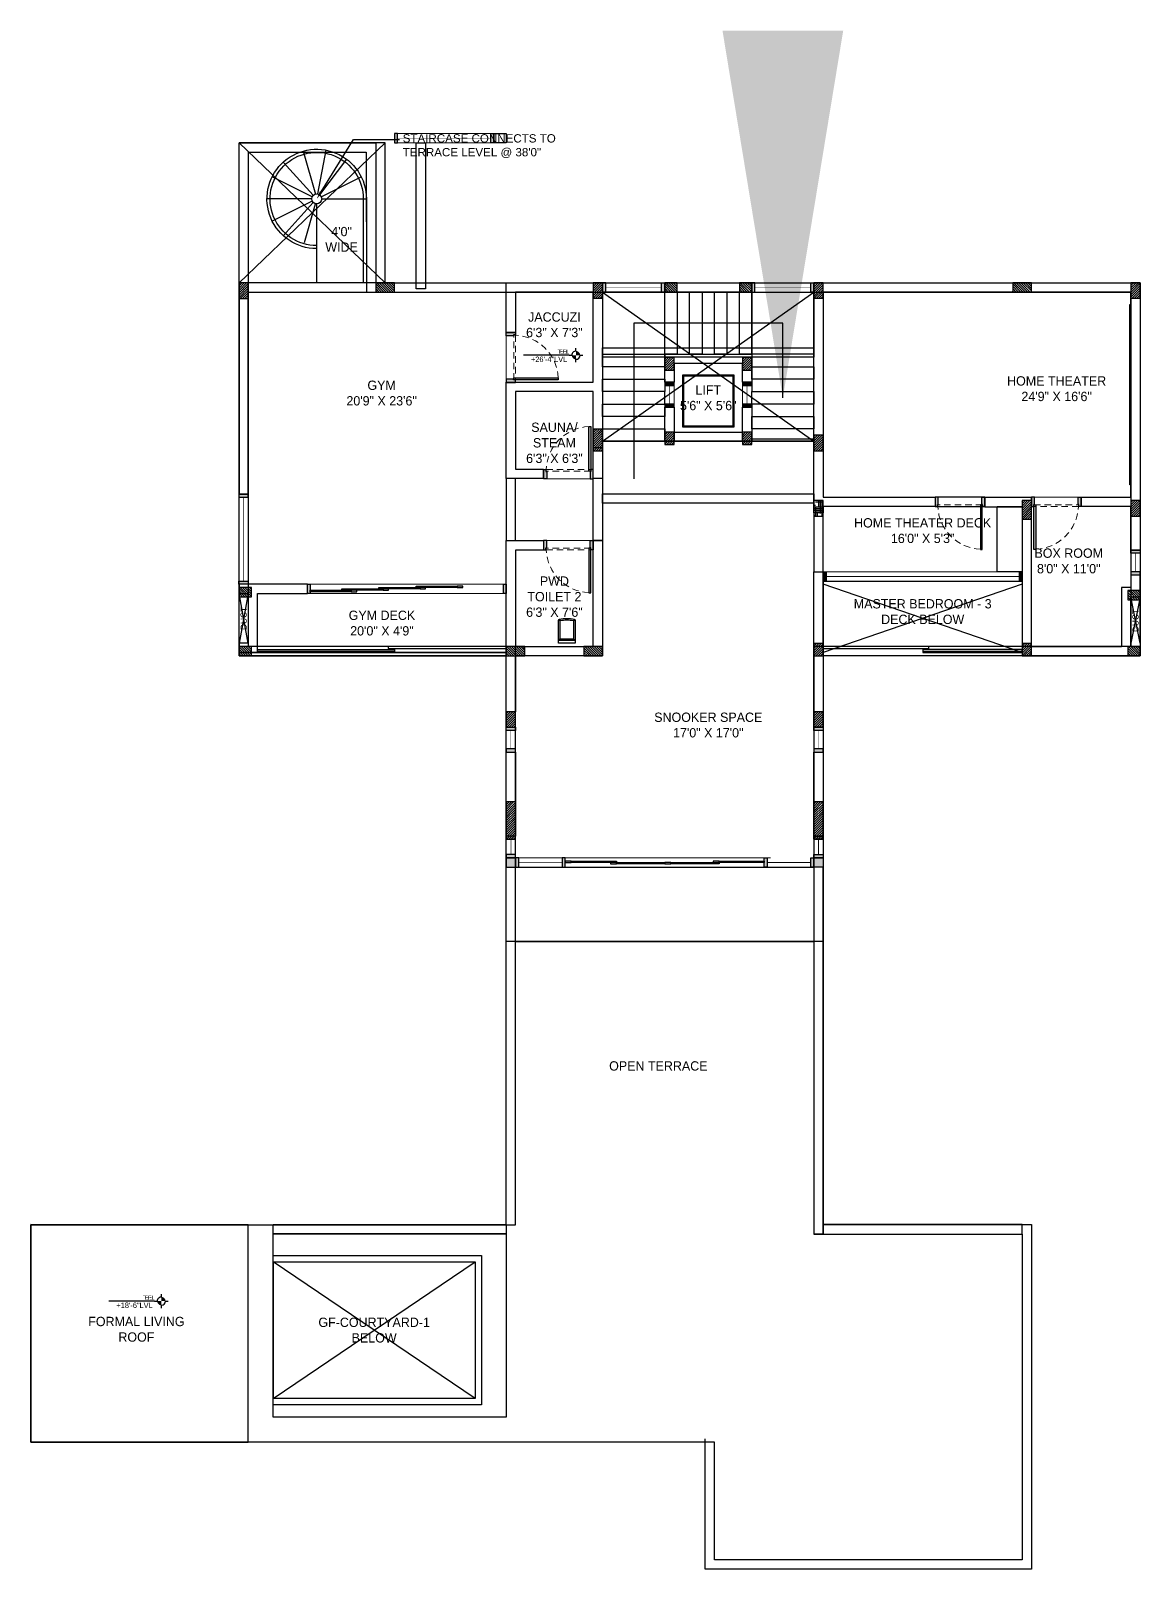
# Model space of a CAD drawing. Header units: metres. Extents: x 1738 to 2075, y -536 to -356.
# Drawn here: x 1966.38 to 1993.59, y -411.87 to -374.15 of the extents above; entities that cross this region are included whole.
import ezdxf
from ezdxf import colors
from ezdxf.entities.mleader import LeaderData, LeaderLine
from ezdxf.math import Vec2, Vec3

# ---------------------------------------------------------------- set-up
doc = ezdxf.new("R2010")
doc.units = ezdxf.units.M
doc.header["$MEASUREMENT"] = 0
doc.linetypes.add('HIDDEN', pattern=[0.375, 0.25, -0.125])
doc.layers.add('BLK_1_FLR_2_UNITFA_1', color=234, linetype='Continuous')
for name, color, linetype, lineweight in [('CN-GLASS', 132, 'Continuous', 13), ('CN-HATCH', 252, 'Continuous', 5), ('CN-OVHD', 8, 'HIDDEN', 9), ('ED-LIGHTEST', 8, 'Continuous', 5), ('ED-LT', 114, 'Continuous', 9), ('ED-MED', 32, 'Continuous', 15), ('ED-MED-LT', 5, 'Continuous', 13)]:
    doc.layers.add(name, color=color, linetype=linetype, lineweight=lineweight)
doc.styles.add('4PT10', font='GOTHIC.TTF', dxfattribs={"height": 5})
doc.styles.add('ARIEL', font='arial.ttf')
doc.styles.add('Century Gothic', font='GOTHIC.TTF')
doc.dimstyles.new('warp', dxfattribs={"dimtxt": 6, "dimasz": 4, "dimexe": 0, "dimexo": 0, "dimgap": 2, "dimtad": 0, "dimtoh": 1, "dimdsep": 46, "dimlunit": 4, "dimtxsty": 'Century Gothic', "dimblk": 'ARCHTICK', "dimcen": 1, "dimclre": 250, "dimclrt": 256, "dimadec": 3, "dimazin": 0, "dimtfac": 1, "dimtmove": 1, "dimatfit": 2, "dimfxl": 0, "dimtolj": 1, "dimarcsym": 0})
pattern_1 = [(135, (-822.550897, 256.16036), (-0.0285123132, -0.0285123132), [])]
pattern_2 = [(135, (-844.191595, 256.16036), (-0.0285123132, -0.0285123132), [])]
pattern_3 = [(45, (-5209.477504, 238.059617), (-0.02851231318, 0.02851231318), [])]

# ---------------------------------------------------------------- blocks, each defined once
blk = doc.blocks.new("4' W Door")
at = {"layer": 'CN-HATCH'}
h = blk.add_hatch(color=250, dxfattribs=at)
h.dxf.hatch_style = 1
h.paths.add_polyline_path([(377055.6, -3921), (377055.6, -3964), (377053.8, -3964), (377053.8, -3921)])
at = {"layer": 'ED-LIGHTEST', "ltscale": 25}
h = blk.add_hatch(color=256, dxfattribs=at)
h.dxf.hatch_style = 1
h.paths.add_polyline_path([(377053.6, -3920.7), (377054.3, -3920.7), (377054.3, -3913.7), (377051.3, -3913.7), (377051.3, -3922.7), (377053.6, -3922.7)])
h.paths.add_polyline_path([(377097.1, -3920.7), (377096.3, -3920.7), (377096.3, -3913.7), (377099.3, -3913.7), (377099.3, -3922.7), (377097.1, -3922.7)])
for points in [[(377053.6, -3920.7), (377054.3, -3920.7), (377054.3, -3913.7), (377051.3, -3913.7), (377051.3, -3922.7), (377053.6, -3922.7)], [(377097.1, -3920.7), (377096.3, -3920.7), (377096.3, -3913.7), (377099.3, -3913.7), (377099.3, -3922.7), (377097.1, -3922.7)], [(377055.6, -3921), (377055.6, -3964), (377053.8, -3964), (377053.8, -3921)]]:
    blk.add_lwpolyline(points, close=True)
at = {"layer": 'CN-HATCH'}
blk.add_line((377054.3, -3913.7), (377096.3, -3913.7), dxfattribs=at)
at = {"layer": 'CN-OVHD', "ltscale": 25}
blk.add_lwpolyline([(377053.8, -3921), (377096.8, -3921), (377096.8, -3922.7), (377053.8, -3922.7)], close=True, dxfattribs=at)
blk.add_arc((377053.8, -3921), 43, 272.3613, 357.6695, dxfattribs=at)
blk = doc.blocks.new('A$C2385d8bc')
at = {"layer": 'ED-LIGHTEST', "ltscale": 25}
h = blk.add_hatch(color=256, dxfattribs=at)
h.dxf.hatch_style = 1
h.paths.add_polyline_path([(9, 0), (0, 0), (0, 3), (9, 3)])
h.paths.add_polyline_path([(9, 24), (0, 24), (0, 21), (9, 21)])
at = {"color": 0}
for points in [[(9, 24), (0, 24), (0, 21), (9, 21)], [(9, 0), (0, 0), (0, 3), (9, 3)]]:
    blk.add_lwpolyline(points, close=True, dxfattribs=at)
at = {"layer": 'CN-GLASS', "ltscale": 25, "const_width": 0.5}
blk.add_lwpolyline([(4.5, 3), (4.5, 21)], dxfattribs=at)
at = {"layer": 'CN-HATCH'}
for p, q in [((9, 24), (0, 24)), ((0, 21), (0, 3)), ((9, 3), (9, 21))]:
    blk.add_line(p, q, dxfattribs=at)
blk = doc.blocks.new('A$C76219193')
at = {"layer": 'ED-LIGHTEST', "ltscale": 25}
h = blk.add_hatch(color=256, dxfattribs=at)
h.dxf.hatch_style = 1
h.paths.add_polyline_path([(0, 0), (0, 9), (3, 9), (3, 0)])
h.paths.add_polyline_path([(204, 0), (204, 9), (201, 9), (201, 0)])
h.paths.add_polyline_path([(60, 0), (60, 9), (57, 9), (57, 0)])
h.paths.add_polyline_path([(144, 0), (144, 9), (147, 9), (147, 0)])
at = {"color": 0}
for points in [[(0, 0), (0, 9), (3, 9), (3, 0)], [(60, 0), (60, 9), (57, 9), (57, 0)], [(144, 0), (144, 9), (147, 9), (147, 0)], [(204, 0), (204, 9), (201, 9), (201, 0)]]:
    blk.add_lwpolyline(points, close=True, dxfattribs=at)
at = {"layer": 'CN-GLASS', "const_width": 0.5}
for points in [[(3, 4.5), (57, 4.5)], [(201, 4.5), (147, 4.5)]]:
    blk.add_lwpolyline(points, dxfattribs=at)
at = {"layer": 'CN-HATCH'}
for points in [[(3, 0), (3, 9), (57, 9), (57, 0)], [(201, 0), (201, 9), (147, 9), (147, 0)]]:
    blk.add_lwpolyline(points, close=True, dxfattribs=at)
blk = doc.blocks.new('Euro WC')
at = {"color": 0, "ltscale": 10}
for points in [[(372438, 93812.4), (372438, 93834.6), (372422, 93834.6), (372422, 93812.4, 0.350001), (372422.8, 93811.4, 0.112518), (372437.2, 93811.4, 0.350001)], [(372423.5, 93830.5), (372423.5, 93813, 0.355459), (372423.7, 93812.7, 0.102698), (372436.3, 93812.7, 0.355459), (372436.5, 93813), (372436.5, 93830.5, 0.414214), (372436.4, 93830.6), (372423.6, 93830.6, 0.414214)]]:
    blk.add_lwpolyline(points, format="xyb", close=True, dxfattribs=at)
for points in [[(372422, 93831.6), (372438, 93831.6)], [(372423.5, 93830.5), (372422, 93831.6)], [(372423.6, 93830.6), (372422, 93831.6)], [(372436.4, 93830.6), (372438, 93831.6)], [(372436.5, 93830.5), (372438, 93831.6)], [(372422, 93812.4), (372423.5, 93813)], [(372422.8, 93811.4), (372423.7, 93812.7)], [(372437.2, 93811.4), (372436.3, 93812.7)], [(372438, 93812.4), (372436.5, 93813)]]:
    blk.add_lwpolyline(points, dxfattribs=at)
blk = doc.blocks.new('_ArchTick')
at = {"color": 0, "const_width": 0.15}
blk.add_lwpolyline([(-0.5, -0.5), (0.5, 0.5)], dxfattribs=at)
blk = doc.blocks.new('fwwer')
at = {"color": 0}
for p, q in [((98405.2, -55977), (98405.2, -55979.1)), ((98402.1, -55982.3), (98399.9, -55982.3)), ((98405.2, -55985.5), (98405.2, -55987.6)), ((98410.5, -55982.3), (98408.4, -55982.3))]:
    blk.add_line(p, q, dxfattribs=at)
at = {"color": 0, "const_width": 3.18}
for points in [[(98405.2, -55983.9, -0.414214), (98403.6, -55982.3, -0.931675)], [(98406.8, -55982.3, 0.414214), (98405.2, -55980.7, 0.931675)]]:
    blk.add_lwpolyline(points, format="xyb", dxfattribs=at)
at = {"color": 0}
for start, end in [(90, 180), (270, 0)]:
    blk.add_arc((98405.2, -55982.3), 3.18, start, end, dxfattribs=at)
blk = doc.blocks.new('LVL BLOCK')
at = {"color": 0, "linetype": 'ByBlock', "lineweight": -2}
blk.add_lwpolyline([(316023.3, 127806.6), (316089.3, 127806.6)], dxfattribs=at)
at = {"color": 0, "linetype": 'ByBlock', "lineweight": -2, "xscale": 1.884751707582648, "yscale": 1.884751707582648, "zscale": 1.884751707582648}
blk.add_blockref('fwwer', (130543.9, 233319.3), dxfattribs=at)
at = {"color": 0, "linetype": 'ByBlock', "lineweight": -2, "style": '4PT10'}
blk.add_text('FFL', height=6, dxfattribs=at).set_placement((316025.3, 127798.6))
at = {"color": 0, "linetype": 'ByBlock', "lineweight": -2, "style": 'Century Gothic'}
for tag, p, height in [('+01\'-00"LVL', (316025.3, 127808.6), 8), ('FFL', (316025.3, 127798.6), 6)]:
    blk.add_attdef(tag, p, '', height=height, dxfattribs=at)
blk = doc.blocks.new('A$Cbd2a7183')
at = {"layer": 'ED-LIGHTEST', "ltscale": 25}
h = blk.add_hatch(color=256, dxfattribs=at)
h.dxf.hatch_style = 1
h.paths.add_polyline_path([(0, 0), (9, 0), (9, 3), (0, 3)])
h.paths.add_polyline_path([(0, 87), (9, 87), (9, 84), (0, 84)])
at = {"color": 0}
for points in [[(0, 87), (9, 87), (9, 84), (0, 84)], [(0, 0), (9, 0), (9, 3), (0, 3)]]:
    blk.add_lwpolyline(points, close=True, dxfattribs=at)
at = {"layer": 'CN-GLASS', "const_width": 0.5}
blk.add_lwpolyline([(4.5, 3), (4.5, 84)], dxfattribs=at)
at = {"layer": 'CN-HATCH'}
blk.add_lwpolyline([(0, 87), (9, 87), (9, 0), (0, 0)], close=True, dxfattribs=at)
blk = doc.blocks.new('*U43')
at = {"layer": 'ED-LIGHTEST', "ltscale": 25}
h = blk.add_hatch(color=256, dxfattribs=at)
h.dxf.hatch_style = 1
h.paths.add_polyline_path([(96, 0), (96, 9), (93, 9), (93, 0)])
h.paths.add_polyline_path([(0, 0), (0, 9), (3, 9), (3, 0)])
at = {"color": 0}
for points in [[(0, 0), (0, 9), (3, 9), (3, 0)], [(96, 0), (96, 9), (93, 9), (93, 0)]]:
    blk.add_lwpolyline(points, close=True, dxfattribs=at)
at = {"layer": 'CN-GLASS', "ltscale": 25, "const_width": 0.5}
blk.add_lwpolyline([(3, 4.5), (93, 4.5)], dxfattribs=at)
at = {"layer": 'CN-HATCH'}
for p, q in [((93, 9), (3, 9)), ((3, 0), (93, 0)), ((96, 0), (96, 9))]:
    blk.add_line(p, q, dxfattribs=at)

msp = doc.modelspace()

# ---------------------------------------------------------------- hatches: boundary and pattern name
at = {"lineweight": 30}
h = msp.add_hatch(dxfattribs=at)
h.set_pattern_fill('ANSI31', color=256, scale=0.0127, angle=360, style=0)
h.set_pattern_definition([(45, (2699.51461, 2431.36343), (-0.0285123132, 0.0285123132), [])])
h.paths.add_polyline_path([(1971.718, -380.327), (1971.49, -380.327), (1971.49, -380.708), (1971.718, -380.708)])
h = msp.add_hatch(dxfattribs=at)
h.set_pattern_fill('ANSI31', color=256, scale=0.0127, angle=270, style=0)
h.set_pattern_definition([(315, (4879.895416, -1090.702), (0.0285123132, 0.0285123132), [])])
h.paths.add_polyline_path([(1975.3, -380.556), (1975.3, -380.327), (1974.842, -380.327), (1974.842, -380.556)])
h = msp.add_hatch(dxfattribs=at)
h.set_pattern_fill('ANSI31', color=256, scale=0.0127, angle=360, style=0)
h.set_pattern_definition([(45, (2690.82768, 2431.36555), (-0.0285123132, 0.0285123132), [])])
h.paths.add_polyline_path([(1980.405, -380.325), (1980.177, -380.325), (1980.177, -380.706), (1980.405, -380.706)])
h = msp.add_hatch(dxfattribs=at)
h.set_pattern_fill('ANSI31', color=256, scale=0.0127, angle=270, style=0)
h.set_pattern_definition([(315, (4872.961215, -1090.699854), (0.0285123132, 0.0285123132), [])])
h.paths.add_polyline_path([(1982.234, -380.554), (1982.234, -380.325), (1981.929, -380.325), (1981.929, -380.554)])
h = msp.add_hatch(dxfattribs=at)
h.set_pattern_fill('ANSI31', color=256, scale=0.0127, angle=270, style=0)
h.set_pattern_definition([(315, (4871.132415, -1090.591324), (0.0285123132, 0.0285123132), [])])
h.paths.add_polyline_path([(1984.063, -380.554), (1984.063, -380.325), (1983.758, -380.325), (1983.758, -380.554)])
h = msp.add_hatch(dxfattribs=at)
h.set_pattern_fill('ANSI31', color=256, scale=0.0127, angle=360, style=0)
h.set_pattern_definition([(45, (2685.417758, 2431.36555), (-0.0285123132, 0.0285123132), [])])
h.paths.add_polyline_path([(1985.815, -380.325), (1985.586, -380.325), (1985.586, -380.706), (1985.815, -380.706)])
h = msp.add_hatch(dxfattribs=at)
h.set_pattern_fill('ANSI31', color=256, scale=0.0127, angle=90, style=0)
h.set_pattern_definition([(135, (-841.524595, 247.403346), (-0.0285123132, -0.0285123132), [])])
h.paths.add_polyline_path([(1990.463, -380.325), (1990.463, -380.554), (1990.921, -380.554), (1990.921, -380.325)])
h = msp.add_hatch(dxfattribs=at)
h.set_pattern_fill('ANSI31', color=256, scale=0.0127, angle=360, style=0)
h.set_pattern_definition([(45, (2677.64521, 2431.36555), (-0.0285123132, 0.0285123132), [])])
h.paths.add_polyline_path([(1993.588, -380.325), (1993.359, -380.325), (1993.359, -380.706), (1993.588, -380.706)])
h = msp.add_hatch(dxfattribs=at)
h.set_pattern_fill('ANSI31', color=256, scale=0.0127, angle=360, style=0)
h.set_pattern_definition([(45, (2689.07521, 2433.035966), (-0.0285123132, 0.0285123132), [])])
h.paths.add_polyline_path([(1982.158, -382.16), (1981.929, -382.16), (1981.929, -382.465), (1982.158, -382.465)])
h = msp.add_hatch(dxfattribs=at)
h.set_pattern_fill('ANSI31', color=256, scale=0.0127, angle=360, style=0)
h.set_pattern_definition([(45, (2687.17021, 2433.035966), (-0.0285123132, 0.0285123132), [])])
h.paths.add_polyline_path([(1984.063, -382.16), (1983.834, -382.16), (1983.834, -382.465), (1984.063, -382.465)])
h = msp.add_hatch(dxfattribs=at)
h.set_pattern_fill('ANSI31', color=256, scale=0.0127, angle=360, style=0)
h.set_pattern_definition([(45, (2690.82768, 2434.788566), (-0.0285123132, 0.0285123132), [])])
h.paths.add_polyline_path([(1980.405, -383.912), (1980.177, -383.912), (1980.177, -384.446), (1980.405, -384.446)])
h = msp.add_hatch(dxfattribs=at)
h.set_pattern_fill('ANSI31', color=256, scale=0.0127, angle=360, style=0)
h.set_pattern_definition([(45, (2689.07521, 2434.712366), (-0.0285123132, 0.0285123132), [])])
h.paths.add_polyline_path([(1982.158, -383.989), (1981.929, -383.989), (1981.929, -384.293), (1982.158, -384.293)])
h = msp.add_hatch(dxfattribs=at)
h.set_pattern_fill('ANSI31', color=256, scale=0.0127, angle=360, style=0)
h.set_pattern_definition([(45, (2687.17021, 2434.712366), (-0.0285123132, 0.0285123132), [])])
h.paths.add_polyline_path([(1984.063, -383.989), (1983.834, -383.989), (1983.834, -384.293), (1984.063, -384.293)])
h = msp.add_hatch(dxfattribs=at)
h.set_pattern_fill('ANSI31', color=256, scale=0.0127, angle=360, style=0)
h.set_pattern_definition([(45, (2685.417633, 2434.940966), (-0.0285123132, 0.0285123132), [])])
h.paths.add_polyline_path([(1985.815, -384.065), (1985.587, -384.065), (1985.587, -384.446), (1985.815, -384.446)])
h = msp.add_hatch(dxfattribs=at)
h.set_pattern_fill('HOUND', color=256, scale=0.0254, angle=270, style=0)
h.set_pattern_definition([(270, (-4524.52616, 755.790024), (0.0403225, -0.16129), [0.64516, -0.32258]), (0, (-4524.52616, 755.790024), (-0.16129, 0.0403225), [0.64516, -0.32258])])
h.paths.add_polyline_path([(1985.815, -385.665), (1985.587, -385.665), (1985.587, -386.046), (1985.815, -386.046)])
h = msp.add_hatch(dxfattribs=at)
h.set_pattern_fill('ANSI31', color=256, scale=0.0127, angle=360, style=0)
h.set_pattern_definition([(45, (2680.31221, 2436.541166), (-0.0285123132, 0.0285123132), [])])
h.paths.add_polyline_path([(1990.921, -385.665), (1990.692, -385.665), (1990.692, -386.122), (1990.921, -386.122)])
h = msp.add_hatch(dxfattribs=at)
h.set_pattern_fill('ANSI31', color=256, scale=0.0127, angle=360, style=0)
h.set_pattern_definition([(45, (2677.64521, 2436.541166), (-0.0285123132, 0.0285123132), [])])
h.paths.add_polyline_path([(1993.588, -385.665), (1993.359, -385.665), (1993.359, -386.046), (1993.588, -386.046)])
h = msp.add_hatch(dxfattribs=at)
h.set_pattern_fill('ANSI31', color=256, scale=0.0127, angle=90, style=0)
h.set_pattern_definition(pattern_1)
h.paths.add_polyline_path([(1971.795, -388.027), (1971.795, -387.799), (1971.49, -387.799), (1971.49, -388.027)])
h = msp.add_hatch(dxfattribs=at)
h.set_pattern_fill('ANSI31', color=256, scale=0.0127, angle=90, style=0)
h.set_pattern_definition(pattern_2)
h.paths.add_polyline_path([(1993.588, -388.103), (1993.588, -387.875), (1993.283, -387.875), (1993.283, -388.103)])
h = msp.add_hatch(dxfattribs=at)
h.set_pattern_fill('ANSI31', color=256, scale=0.0127, angle=90, style=0)
h.set_pattern_definition(pattern_1)
h.paths.add_polyline_path([(1971.49, -389.246), (1971.49, -389.475), (1971.795, -389.475), (1971.795, -389.246)])
h = msp.add_hatch(dxfattribs=at)
h.set_pattern_fill('ANSI31', color=256, scale=0.0127, angle=270, style=0)
h.set_pattern_definition([(315, (4876.695026, -1081.94284), (0.0285123132, 0.0285123132), [])])
h.paths.add_polyline_path([(1978.5, -389.475), (1978.5, -389.246), (1978.043, -389.246), (1978.043, -389.475)])
h = msp.add_hatch(dxfattribs=at)
h.set_pattern_fill('ANSI31', color=256, scale=0.0127, angle=270, style=0)
h.set_pattern_definition([(315, (4874.790015, -1081.94284), (0.0285123132, 0.0285123132), [])])
h.paths.add_polyline_path([(1980.405, -389.475), (1980.405, -389.246), (1979.948, -389.246), (1979.948, -389.475)])
h = msp.add_hatch(dxfattribs=at)
h.set_pattern_fill('ANSI31', color=256, scale=0.0127, angle=360, style=0)
h.set_pattern_definition([(45, (2685.41762, 2439.893966), (-0.0285123132, 0.0285123132), [])])
h.paths.add_polyline_path([(1985.815, -389.17), (1985.587, -389.17), (1985.587, -389.475), (1985.815, -389.475)])
h = msp.add_hatch(dxfattribs=at)
h.set_pattern_fill('ANSI31', color=256, scale=0.0127, angle=360, style=0)
h.set_pattern_definition([(45, (2680.31221, 2439.893966), (-0.0285123132, 0.0285123132), [])])
h.paths.add_polyline_path([(1990.921, -389.17), (1990.692, -389.17), (1990.692, -389.475), (1990.921, -389.475)])
h = msp.add_hatch(dxfattribs=at)
h.set_pattern_fill('ANSI31', color=256, scale=0.0127, angle=90, style=0)
h.set_pattern_definition(pattern_2)
h.paths.add_polyline_path([(1993.283, -389.246), (1993.283, -389.475), (1993.588, -389.475), (1993.588, -389.246)])
h = msp.add_hatch(dxfattribs=at)
h.set_pattern_fill('ANSI31', color=256, scale=0.0127, angle=360, style=0)
h.set_pattern_definition([(45, (2763.60784, 2442.59699), (-0.0285123132, 0.0285123132), [])])
h.paths.add_polyline_path([(1978.272, -390.843), (1978.043, -390.843), (1978.043, -391.224), (1978.272, -391.224)])
h = msp.add_hatch(dxfattribs=at)
h.set_pattern_fill('ANSI31', color=256, scale=0.0127, angle=360, style=0)
h.set_pattern_definition([(45, (2771.151636, 2442.59699), (-0.0285123132, 0.0285123132), [])])
h.paths.add_polyline_path([(1985.815, -390.843), (1985.587, -390.843), (1985.587, -391.224), (1985.815, -391.224)])
h = msp.add_hatch(dxfattribs=at)
h.set_pattern_fill('ANSI31', color=256, scale=0.0127, angle=360, style=0)
h.set_pattern_definition(pattern_3)
h.paths.add_polyline_path([(1978.271, -393.056), (1978.043, -393.056), (1978.043, -393.971), (1978.271, -393.971)])
h = msp.add_hatch(dxfattribs=at)
h.set_pattern_fill('ANSI31', color=256, scale=0.0127, angle=360, style=0)
h.set_pattern_definition(pattern_3)
h.paths.add_polyline_path([(1985.815, -393.056), (1985.587, -393.056), (1985.587, -393.971), (1985.815, -393.971)])
at = {"layer": 'CN-HATCH', "ltscale": 25}
h = msp.add_hatch(color=256, dxfattribs=at)
h.dxf.hatch_style = 1
h.paths.add_polyline_path([(1973.166, -387.947), (1973.166, -387.719), (1973.233, -387.719), (1973.233, -387.947)])
h.paths.add_polyline_path([(1977.976, -387.947), (1977.976, -387.719), (1978.043, -387.719), (1978.043, -387.947)])
at = {"layer": 'ED-LIGHTEST', "linetype": 'ByBlock', "lineweight": -2, "ltscale": 25}
h = msp.add_hatch(color=256, dxfattribs=at)
h.dxf.hatch_style = 1
h.paths.add_polyline_path([(1982.158, -382.766), (1981.929, -382.766), (1981.929, -382.842), (1982.158, -382.842)])
h = msp.add_hatch(color=256, dxfattribs=at)
h.dxf.hatch_style = 1
h.paths.add_polyline_path([(1984.063, -382.766), (1983.834, -382.766), (1983.834, -382.842), (1984.063, -382.842)])
h = msp.add_hatch(color=256, dxfattribs=at)
h.dxf.hatch_style = 1
h.paths.add_polyline_path([(1982.158, -383.299), (1981.929, -383.299), (1981.929, -383.375), (1982.158, -383.375)])
h = msp.add_hatch(color=256, dxfattribs=at)
h.dxf.hatch_style = 1
h.paths.add_polyline_path([(1984.063, -383.299), (1983.834, -383.299), (1983.834, -383.375), (1984.063, -383.375)])
at = {"layer": 'ED-LIGHTEST', "ltscale": 25}
h = msp.add_hatch(color=256, dxfattribs=at)
h.dxf.hatch_style = 1
h.paths.add_polyline_path([(1985.815, -387.642), (1985.815, -387.413), (1985.891, -387.413), (1985.891, -387.642)])
h = msp.add_hatch(color=256, dxfattribs=at)
h.dxf.hatch_style = 1
h.paths.add_polyline_path([(1990.692, -387.642), (1990.692, -387.413), (1990.616, -387.413), (1990.616, -387.642)])
h = msp.add_hatch(color=256, dxfattribs=at)
h.dxf.hatch_style = 1
h.paths.add_polyline_path([(1975.833, -387.766), (1975.968, -387.766), (1975.968, -387.799), (1975.833, -387.799)])
h.paths.add_polyline_path([(1976.978, -387.766), (1976.843, -387.766), (1976.843, -387.799), (1976.978, -387.799)])
h = msp.add_hatch(color=256, dxfattribs=at)
h.dxf.hatch_style = 1
h.paths.add_polyline_path([(1973.233, -387.866), (1973.368, -387.866), (1973.368, -387.9), (1973.233, -387.9)])
h.paths.add_polyline_path([(1974.378, -387.866), (1974.244, -387.866), (1974.244, -387.9), (1974.378, -387.9)])
h = msp.add_hatch(color=256, dxfattribs=at)
h.dxf.hatch_style = 1
h.paths.add_polyline_path([(1974.01, -387.833), (1974.145, -387.833), (1974.145, -387.866), (1974.01, -387.866)])
h.paths.add_polyline_path([(1975.155, -387.833), (1975.021, -387.833), (1975.021, -387.866), (1975.155, -387.866)])
h = msp.add_hatch(color=256, dxfattribs=at)
h.dxf.hatch_style = 1
h.paths.add_polyline_path([(1974.922, -387.799), (1975.056, -387.799), (1975.056, -387.833), (1974.922, -387.833)])
h.paths.add_polyline_path([(1976.066, -387.799), (1975.932, -387.799), (1975.932, -387.833), (1976.066, -387.833)])
h = msp.add_hatch(color=256, dxfattribs=at)
h.dxf.hatch_style = 1
h.paths.add_polyline_path([(1978.271, -394.424), (1978.043, -394.424), (1978.043, -394.653), (1978.271, -394.653)])
h.paths.add_polyline_path([(1985.587, -394.424), (1985.815, -394.424), (1985.815, -394.653), (1985.587, -394.653)])
h.paths.add_polyline_path([(1978.043, -394.424), (1978.271, -394.424), (1978.271, -394.348), (1978.043, -394.348)])
h.paths.add_polyline_path([(1978.271, -394.424), (1978.271, -394.653), (1978.348, -394.653), (1978.348, -394.424)])
h.paths.add_polyline_path([(1979.414, -394.424), (1979.414, -394.653), (1979.491, -394.653), (1979.491, -394.424)])
h.paths.add_polyline_path([(1984.444, -394.424), (1984.444, -394.653), (1984.367, -394.653), (1984.367, -394.424)])
h.paths.add_polyline_path([(1985.587, -394.424), (1985.587, -394.653), (1985.51, -394.653), (1985.51, -394.424)])
h.paths.add_polyline_path([(1985.815, -394.424), (1985.587, -394.424), (1985.587, -394.348), (1985.815, -394.348)])
h.paths.add_polyline_path([(1985.587, -393.891), (1985.815, -393.891), (1985.815, -393.967), (1985.587, -393.967)])
h.paths.add_polyline_path([(1978.271, -393.891), (1978.043, -393.891), (1978.043, -393.967), (1978.271, -393.967)])
h.paths.add_polyline_path([(1979.491, -394.538), (1979.638, -394.538), (1979.638, -394.505), (1979.491, -394.505)])
h.paths.add_polyline_path([(1981.929, -394.572), (1981.782, -394.572), (1981.782, -394.538), (1981.929, -394.538)])
h.paths.add_polyline_path([(1981.929, -394.572), (1982.076, -394.572), (1982.076, -394.538), (1981.929, -394.538)])
h.paths.add_polyline_path([(1983.263, -394.572), (1983.115, -394.572), (1983.115, -394.538), (1983.263, -394.538)])
h.paths.add_polyline_path([(1983.115, -394.538), (1983.263, -394.538), (1983.263, -394.505), (1983.115, -394.505)])
h.paths.add_polyline_path([(1984.367, -394.538), (1984.22, -394.538), (1984.22, -394.505), (1984.367, -394.505)])
h.paths.add_polyline_path([(1980.596, -394.572), (1980.743, -394.572), (1980.743, -394.538), (1980.596, -394.538)])
h.paths.add_polyline_path([(1980.743, -394.538), (1980.596, -394.538), (1980.596, -394.505), (1980.743, -394.505)])

# ---------------------------------------------------------------- linework, layer by layer
at = {"lineweight": 30}
for p, q in [((1985.587, -385.966), (1985.587, -380.327)), ((1985.587, -380.327), (1993.588, -380.327)), ((1993.359, -380.556), (1985.815, -380.556)), ((1985.815, -380.556), (1985.815, -385.585)), ((1993.359, -385.585), (1993.359, -380.556)), ((1993.588, -380.327), (1993.588, -386.88)), ((1985.815, -385.585), (1988.558, -385.585)), ((1988.558, -385.814), (1985.815, -385.813)), ((1985.815, -385.813), (1985.815, -385.966)), ((1988.558, -385.585), (1988.558, -385.814)), ((1992.14, -385.814), (1992.14, -385.585)), ((1992.14, -385.585), (1993.359, -385.585)), ((1993.359, -385.814), (1992.14, -385.814)), ((1993.359, -386.88), (1993.359, -385.814)), ((1985.815, -385.966), (1985.587, -385.966)), ((1993.588, -386.88), (1993.359, -386.88)), ((1971.718, -389.166), (1971.49, -387.947)), ((1971.718, -387.947), (1971.49, -389.166)), ((1993.588, -388.023), (1993.359, -389.166)), ((1993.588, -389.166), (1993.359, -388.023)), ((1993.588, -389.166), (1993.588, -388.023)), ((1971.49, -389.477), (1978.46, -389.477)), ((1971.947, -389.393), (1978.043, -389.392))]:
    msp.add_line(p, q, dxfattribs=at)
at = {"color": 0}
for p, q in [((1990.692, -387.413), (1990.616, -387.413)), ((1990.616, -387.413), (1990.616, -387.642)), ((1990.692, -387.642), (1990.692, -387.413)), ((1990.616, -387.642), (1990.692, -387.642))]:
    msp.add_line(p, q, dxfattribs=at)
at = {"lineweight": 30}
for points in [[(1978.041, -376.893), (1977.738, -376.893), (1977.738, -376.665), (1978.041, -376.665)], [(1983.15, -408.756), (1966.384, -408.757), (1966.384, -403.422), (1978.273, -403.421), (1978.273, -389.245), (1971.72, -389.245), (1971.72, -377.126), (1974.612, -377.126), (1974.613, -380.555), (1993.358, -380.555), (1993.358, -389.247), (1985.585, -389.247), (1985.585, -403.65), (1990.691, -403.65), (1990.691, -411.64), (1983.15, -411.64)], [(1976.062, -380.475), (1975.833, -380.475), (1975.833, -376.893), (1976.062, -376.893)], [(1971.49, -385.509), (1971.718, -385.509), (1971.718, -380.556), (1975.3, -380.556), (1975.3, -380.327), (1971.49, -380.327)], [(1971.718, -380.327), (1971.49, -380.327), (1971.49, -380.708), (1971.718, -380.708)], [(1975.3, -380.556), (1975.3, -380.327), (1974.842, -380.327), (1974.842, -380.556)], [(1980.405, -380.327), (1980.405, -385.128), (1980.176, -385.128), (1980.176, -382.994), (1978.271, -382.994), (1978.271, -384.899), (1978.957, -384.899), (1978.957, -385.128), (1978.042, -385.128), (1978.042, -382.766), (1980.176, -382.766), (1980.176, -380.556), (1978.27, -380.556), (1978.27, -381.546), (1978.042, -381.546), (1978.042, -380.327)], [(1980.405, -380.325), (1980.177, -380.325), (1980.177, -380.706), (1980.405, -380.706)], [(1982.234, -380.554), (1982.234, -380.325), (1981.929, -380.325), (1981.929, -380.554)], [(1984.063, -380.556), (1981.929, -380.556), (1981.929, -380.327), (1984.063, -380.327)], [(1984.063, -380.554), (1984.063, -380.325), (1983.758, -380.325), (1983.758, -380.554)], [(1985.815, -380.325), (1985.586, -380.325), (1985.586, -380.706), (1985.815, -380.706)], [(1990.463, -380.325), (1990.463, -380.554), (1990.921, -380.554), (1990.921, -380.325)], [(1993.588, -380.325), (1993.359, -380.325), (1993.359, -380.706), (1993.588, -380.706)], [(1993.334, -380.861), (1993.359, -380.861), (1993.359, -385.28), (1993.334, -385.28)], [(1985.587, -382.151), (1980.405, -382.151), (1980.405, -381.922), (1985.587, -381.922)], [(1983.834, -382.766), (1983.834, -382.308), (1982.158, -382.308), (1982.158, -382.766), (1981.929, -382.766), (1981.929, -382.08), (1984.063, -382.08), (1984.063, -382.766)], [(1982.158, -382.16), (1981.929, -382.16), (1981.929, -382.465), (1982.158, -382.465)], [(1984.063, -382.16), (1983.834, -382.16), (1983.834, -382.465), (1984.063, -382.465)], [(1983.631, -382.588), (1982.361, -382.588), (1982.361, -383.858), (1983.631, -383.858)], [(1983.605, -382.613), (1982.386, -382.613), (1982.386, -383.832), (1983.605, -383.832)], [(1981.929, -384.213), (1981.929, -383.375), (1982.158, -383.375), (1982.158, -384.213)], [(1983.834, -384.213), (1983.834, -383.375), (1984.063, -383.375), (1984.063, -384.213)], [(1980.405, -383.912), (1980.177, -383.912), (1980.177, -384.446), (1980.405, -384.446)], [(1982.158, -383.989), (1981.929, -383.989), (1981.929, -384.293), (1982.158, -384.293)], [(1982.158, -383.985), (1983.834, -383.985), (1983.834, -384.213), (1982.158, -384.213)], [(1984.063, -383.989), (1983.834, -383.989), (1983.834, -384.293), (1984.063, -384.293)], [(1980.176, -384.366), (1980.405, -384.366), (1980.405, -386.649), (1980.176, -386.649)], [(1985.815, -384.065), (1985.587, -384.065), (1985.587, -384.446), (1985.815, -384.446)], [(1978.271, -385.128), (1978.042, -385.128), (1978.042, -386.649), (1978.271, -386.649)], [(1985.587, -385.732), (1980.405, -385.732), (1980.405, -385.504), (1985.587, -385.504)], [(1985.815, -385.665), (1985.587, -385.665), (1985.587, -386.046), (1985.815, -386.046)], [(1989.778, -385.585), (1988.558, -385.585), (1988.558, -385.814), (1989.778, -385.814)], [(1990.692, -385.816), (1990.692, -389.477), (1993.588, -389.477), (1993.588, -389.249), (1993.359, -389.249), (1993.359, -388.025), (1993.588, -388.025), (1993.588, -387.492), (1993.359, -387.492), (1993.359, -387.797), (1993.13, -387.797), (1993.13, -389.249), (1990.921, -389.249), (1990.921, -385.587), (1989.778, -385.587), (1989.778, -385.816)], [(1990.692, -387.414), (1990.082, -387.414), (1990.082, -385.813), (1990.692, -385.813)], [(1990.921, -385.665), (1990.692, -385.665), (1990.692, -386.122), (1990.921, -386.122)], [(1993.588, -385.665), (1993.359, -385.665), (1993.359, -386.046), (1993.588, -386.046)], [(1985.586, -387.413), (1985.815, -387.413), (1985.815, -385.966), (1985.586, -385.966)], [(1980.405, -389.475), (1978.271, -389.475), (1978.271, -390.843), (1978.043, -390.843), (1978.042, -386.649), (1978.957, -386.649), (1978.957, -386.88), (1978.271, -386.88), (1978.271, -389.246), (1980.176, -389.246), (1980.176, -386.649), (1980.405, -386.649)], [(1985.586, -387.413), (1985.815, -387.413), (1985.815, -391.224), (1985.587, -391.224)], [(1971.718, -389.166), (1971.49, -389.166), (1971.49, -389.395), (1971.947, -389.395), (1971.947, -387.947), (1973.166, -387.947), (1973.166, -387.719), (1971.49, -387.719), (1971.49, -387.947), (1971.718, -387.947)], [(1990.692, -389.477), (1985.815, -389.477), (1985.815, -387.642), (1990.692, -387.642)], [(1971.795, -388.027), (1971.795, -387.799), (1971.49, -387.799), (1971.49, -388.027)], [(1971.49, -387.947), (1971.718, -387.947), (1971.718, -389.166), (1971.49, -389.166)], [(1993.588, -388.103), (1993.588, -387.875), (1993.283, -387.875), (1993.283, -388.103)], [(1971.49, -389.246), (1971.49, -389.475), (1971.795, -389.475), (1971.795, -389.246)], [(1978.043, -389.243), (1975.147, -389.243), (1975.147, -389.293), (1978.043, -389.293)], [(1978.5, -389.475), (1978.5, -389.246), (1978.043, -389.246), (1978.043, -389.475)], [(1980.405, -389.475), (1980.405, -389.246), (1979.948, -389.246), (1979.948, -389.475)], [(1985.815, -389.17), (1985.587, -389.17), (1985.587, -389.475), (1985.815, -389.475)], [(1988.406, -389.244), (1985.815, -389.244), (1985.815, -389.295), (1988.406, -389.295)], [(1990.921, -389.17), (1990.692, -389.17), (1990.692, -389.475), (1990.921, -389.475)], [(1993.283, -389.246), (1993.283, -389.475), (1993.588, -389.475), (1993.588, -389.246)], [(1975.3, -389.393), (1971.947, -389.393), (1971.947, -389.319), (1975.3, -389.319)], [(1988.254, -389.395), (1990.692, -389.395), (1990.692, -389.319), (1988.254, -389.319)], [(1978.272, -390.843), (1978.043, -390.843), (1978.043, -391.224), (1978.272, -391.224)], [(1985.815, -390.843), (1985.587, -390.843), (1985.587, -391.224), (1985.815, -391.224)], [(1978.043, -391.833), (1978.271, -391.833), (1978.271, -393.891), (1978.043, -393.891)], [(1985.587, -391.833), (1985.815, -391.833), (1985.815, -393.891), (1985.587, -393.891)], [(1978.271, -393.056), (1978.043, -393.056), (1978.043, -393.971), (1978.271, -393.971)], [(1985.815, -393.056), (1985.587, -393.056), (1985.587, -393.971), (1985.815, -393.971)], [(1985.587, -396.482), (1978.271, -396.482), (1978.271, -394.653), (1985.587, -394.653)], [(1985.815, -394.653), (1985.587, -394.653), (1985.587, -403.648), (1985.815, -403.648)], [(1971.717, -403.422), (1966.384, -403.419), (1966.384, -408.754), (1971.717, -408.757)], [(1978.043, -403.648), (1972.328, -403.648), (1972.328, -403.42), (1978.043, -403.42)], [(1990.692, -403.42), (1985.815, -403.42), (1985.815, -403.65), (1990.692, -403.65)], [(1978.043, -408.14), (1972.328, -408.14), (1972.328, -403.648), (1978.043, -403.648)], [(1977.433, -407.835), (1972.328, -407.835), (1972.328, -404.178), (1977.433, -404.178)], [(1977.281, -407.683), (1972.328, -407.683), (1972.328, -404.33), (1977.281, -404.33)]]:
    msp.add_lwpolyline(points, close=True, dxfattribs=at)
for points in [[(1982.92, -408.757), (1966.384, -408.757), (1966.384, -403.422), (1978.043, -403.422), (1978.043, -389.477), (1971.49, -389.477), (1971.49, -376.896), (1974.842, -376.896), (1974.843, -380.325), (1993.588, -380.325), (1993.588, -389.477), (1985.815, -389.477), (1985.815, -403.42), (1990.921, -403.42), (1990.921, -411.87), (1982.92, -411.87), (1982.92, -408.671)], [(1985.815, -396.479), (1978.043, -396.479), (1978.043, -389.392), (1971.49, -389.393), (1971.49, -376.896), (1974.842, -376.896), (1974.842, -380.325), (1993.588, -380.325), (1993.588, -389.477), (1985.815, -389.477), (1985.815, -396.479)], [(1971.49, -380.327), (1971.49, -376.898)], [(1971.49, -380.327), (1975.071, -376.898)], [(1975.071, -380.327), (1971.49, -376.898)], [(1975.071, -376.898), (1971.49, -376.898)], [(1973.064, -377.096), (1973.362, -378.151)], [(1973.621, -377.072), (1973.418, -378.148)], [(1975.071, -380.327), (1975.071, -376.898)], [(1972.576, -377.367), (1973.312, -378.178)], [(1973.47, -378.171), (1974.131, -377.297)], [(1973.285, -378.215), (1972.303, -377.727)], [(1973.506, -378.215), (1974.487, -377.727)], [(1973.272, -378.27), (1972.176, -378.27)], [(1973.285, -378.325), (1972.303, -378.813)], [(1972.576, -379.173), (1973.312, -378.361)], [(1973.519, -378.27), (1974.614, -378.27)], [(1973.093, -379.339), (1973.362, -378.389)], [(1973.395, -379.489), (1973.395, -378.393)], [(1980.405, -380.556), (1985.587, -384.213), (1980.405, -384.213), (1985.587, -380.556)], [(1980.405, -384.213), (1985.587, -384.213)], [(1985.587, -384.162), (1984.063, -384.162)], [(1990.692, -387.718), (1985.815, -389.395)], [(1990.692, -389.395), (1985.815, -387.718)], [(1971.947, -389.357), (1975.3, -389.357)], [(1988.254, -389.357), (1990.692, -389.357)], [(1990.692, -403.42), (1985.815, -403.42)], [(1978.043, -403.98), (1978.043, -404.437)], [(1972.328, -407.683), (1977.281, -404.33), (1977.281, -407.683), (1972.328, -404.33), (1972.328, -407.683)]]:
    msp.add_lwpolyline(points, dxfattribs=at)
msp.add_lwpolyline([(1974.614, -378.27), (1974.614, -380.327), (1973.395, -380.327), (1973.395, -379.489, -2.414214)], format="xyb", close=True, dxfattribs=at)
msp.add_lwpolyline([(1973.395, -379.413, -2.414214), (1974.538, -378.27), (1974.538, -380.327)], format="xyb", dxfattribs=at)
at = {"color": 0, "linetype": 'ByBlock', "lineweight": -2, "ltscale": 25}
for points in [[(1982.158, -382.766), (1981.929, -382.766), (1981.929, -382.842), (1982.158, -382.842)], [(1984.063, -382.766), (1983.834, -382.766), (1983.834, -382.842), (1984.063, -382.842)], [(1982.158, -383.299), (1981.929, -383.299), (1981.929, -383.375), (1982.158, -383.375)], [(1984.063, -383.299), (1983.834, -383.299), (1983.834, -383.375), (1984.063, -383.375)]]:
    msp.add_lwpolyline(points, close=True, dxfattribs=at)
at = {"color": 0}
msp.add_lwpolyline([(1985.815, -387.642), (1985.815, -387.413), (1985.891, -387.413), (1985.891, -387.642)], close=True, dxfattribs=at)
at = {"color": 0, "linetype": 'ByBlock', "lineweight": -2}
for points in [[(1973.166, -387.947), (1973.166, -387.719), (1973.233, -387.719), (1973.233, -387.947)], [(1975.833, -387.766), (1975.968, -387.766), (1975.968, -387.799), (1975.833, -387.799)], [(1976.978, -387.766), (1976.843, -387.766), (1976.843, -387.799), (1976.978, -387.799)], [(1977.976, -387.947), (1977.976, -387.719), (1978.043, -387.719), (1978.043, -387.947)], [(1973.233, -387.866), (1973.368, -387.866), (1973.368, -387.9), (1973.233, -387.9)], [(1974.01, -387.833), (1974.145, -387.833), (1974.145, -387.866), (1974.01, -387.866)], [(1974.378, -387.866), (1974.244, -387.866), (1974.244, -387.9), (1974.378, -387.9)], [(1974.922, -387.799), (1975.056, -387.799), (1975.056, -387.833), (1974.922, -387.833)], [(1975.155, -387.833), (1975.021, -387.833), (1975.021, -387.866), (1975.155, -387.866)], [(1976.066, -387.799), (1975.932, -387.799), (1975.932, -387.833), (1976.066, -387.833)], [(1978.271, -393.891), (1978.043, -393.891), (1978.043, -393.967), (1978.271, -393.967)], [(1985.587, -393.891), (1985.815, -393.891), (1985.815, -393.967), (1985.587, -393.967)], [(1978.043, -394.424), (1978.271, -394.424), (1978.271, -394.348), (1978.043, -394.348)], [(1978.271, -394.424), (1978.043, -394.424), (1978.043, -394.653), (1978.271, -394.653)], [(1978.271, -394.424), (1978.271, -394.653), (1978.348, -394.653), (1978.348, -394.424)], [(1979.414, -394.424), (1979.414, -394.653), (1979.491, -394.653), (1979.491, -394.424)], [(1979.491, -394.538), (1979.638, -394.538), (1979.638, -394.505), (1979.491, -394.505)], [(1980.743, -394.538), (1980.596, -394.538), (1980.596, -394.505), (1980.743, -394.505)], [(1980.596, -394.572), (1980.743, -394.572), (1980.743, -394.538), (1980.596, -394.538)], [(1981.929, -394.572), (1981.782, -394.572), (1981.782, -394.538), (1981.929, -394.538)], [(1981.929, -394.572), (1982.076, -394.572), (1982.076, -394.538), (1981.929, -394.538)], [(1983.115, -394.538), (1983.263, -394.538), (1983.263, -394.505), (1983.115, -394.505)], [(1983.263, -394.572), (1983.115, -394.572), (1983.115, -394.538), (1983.263, -394.538)], [(1984.367, -394.538), (1984.22, -394.538), (1984.22, -394.505), (1984.367, -394.505)], [(1984.444, -394.424), (1984.444, -394.653), (1984.367, -394.653), (1984.367, -394.424)], [(1985.587, -394.424), (1985.587, -394.653), (1985.51, -394.653), (1985.51, -394.424)], [(1985.815, -394.424), (1985.587, -394.424), (1985.587, -394.348), (1985.815, -394.348)], [(1985.587, -394.424), (1985.815, -394.424), (1985.815, -394.653), (1985.587, -394.653)]]:
    msp.add_lwpolyline(points, close=True, dxfattribs=at)
at = {"lineweight": 30}
msp.add_circle((1973.395, -378.27), 0.123, dxfattribs=at)
at = {"layer": 'BLK_1_FLR_2_UNITFA_1', "lineweight": 30}
msp.add_lwpolyline([(1985.815, -396.479), (1978.043, -396.479), (1978.043, -389.475), (1971.49, -389.475), (1971.49, -376.896), (1974.842, -376.896), (1974.843, -380.325), (1993.588, -380.325), (1993.588, -389.477), (1985.815, -389.477), (1985.815, -396.479)], dxfattribs=at)
at = {"layer": 'CN-GLASS'}
for p, q in [((1976.843, -387.766), (1975.968, -387.766)), ((1975.968, -387.782), (1976.843, -387.782)), ((1990.616, -387.528), (1985.891, -387.528)), ((1985.891, -387.528), (1988.196, -387.528)), ((1974.244, -387.866), (1973.368, -387.866)), ((1973.368, -387.883), (1974.244, -387.883)), ((1973.368, -387.9), (1974.244, -387.9)), ((1975.021, -387.833), (1974.145, -387.833)), ((1974.145, -387.85), (1975.021, -387.85)), ((1974.145, -387.866), (1975.021, -387.866)), ((1975.932, -387.799), (1975.056, -387.799)), ((1975.056, -387.816), (1975.932, -387.816)), ((1975.056, -387.833), (1975.932, -387.833)), ((1975.968, -387.799), (1976.843, -387.799)), ((1979.638, -394.505), (1980.596, -394.505)), ((1979.638, -394.522), (1980.596, -394.522)), ((1980.596, -394.538), (1979.638, -394.538)), ((1980.743, -394.538), (1981.782, -394.538)), ((1980.743, -394.555), (1981.782, -394.555)), ((1981.782, -394.572), (1980.743, -394.572)), ((1983.115, -394.538), (1982.076, -394.538)), ((1983.115, -394.555), (1982.076, -394.555)), ((1982.076, -394.572), (1983.115, -394.572)), ((1984.22, -394.505), (1983.263, -394.505)), ((1984.22, -394.522), (1983.263, -394.522)), ((1983.263, -394.538), (1984.22, -394.538))]:
    msp.add_line(p, q, dxfattribs=at)
at = {"layer": 'CN-GLASS', "ltscale": 25}
for p, q in [((1985.701, -394.348), (1985.701, -393.967)), ((1984.444, -394.538), (1985.51, -394.538))]:
    msp.add_line(p, q, dxfattribs=at)
at = {"layer": 'CN-GLASS', "const_width": 0.0127}
for points in [[(1982.043, -383.299), (1982.043, -382.842)], [(1983.948, -383.299), (1983.948, -382.842)]]:
    msp.add_lwpolyline(points, dxfattribs=at)
at = {"layer": 'CN-GLASS', "ltscale": 25, "const_width": 0.0127}
for points in [[(1978.157, -394.348), (1978.157, -393.967)], [(1979.414, -394.538), (1978.348, -394.538)]]:
    msp.add_lwpolyline(points, dxfattribs=at)
at = {"layer": 'CN-HATCH'}
for p, q in [((1990.692, -387.413), (1985.815, -387.413)), ((1985.815, -387.413), (1985.815, -387.642)), ((1990.692, -387.642), (1990.692, -387.413)), ((1985.815, -387.642), (1990.692, -387.642))]:
    msp.add_line(p, q, dxfattribs=at)
for points in [[(1981.929, -383.299), (1981.929, -382.842), (1982.158, -382.842), (1982.158, -383.299)], [(1983.834, -383.299), (1983.834, -382.842), (1984.063, -382.842), (1984.063, -383.299)]]:
    msp.add_lwpolyline(points, close=True, dxfattribs=at)
at = {"layer": 'CN-OVHD', "lineweight": -2, "ltscale": 25}
for p, q in [((1980.405, -382.08), (1981.929, -382.08)), ((1980.405, -382.384), (1980.405, -382.08)), ((1981.929, -382.08), (1981.929, -382.384)), ((1981.929, -382.384), (1980.405, -382.384)), ((1981.929, -382.384), (1980.405, -382.384)), ((1980.405, -382.384), (1980.405, -382.689)), ((1981.929, -382.689), (1981.929, -382.384)), ((1980.405, -382.689), (1981.929, -382.689)), ((1980.405, -382.689), (1981.929, -382.689)), ((1980.405, -382.994), (1980.405, -382.689)), ((1981.929, -382.689), (1981.929, -382.994)), ((1981.929, -382.994), (1980.405, -382.994)), ((1981.929, -382.994), (1980.405, -382.994)), ((1980.405, -382.994), (1980.405, -383.299)), ((1981.929, -383.299), (1981.929, -382.994)), ((1980.405, -383.299), (1981.929, -383.299)), ((1980.405, -383.299), (1981.929, -383.299)), ((1980.405, -383.604), (1980.405, -383.299)), ((1981.929, -383.604), (1980.405, -383.604)), ((1981.929, -383.604), (1980.405, -383.604)), ((1980.405, -383.604), (1980.405, -383.908)), ((1981.929, -383.299), (1981.929, -383.604)), ((1981.929, -383.908), (1981.929, -383.604)), ((1980.405, -383.908), (1981.929, -383.908)), ((1980.405, -384.213), (1980.405, -383.908)), ((1980.405, -383.908), (1981.929, -383.908)), ((1981.929, -383.908), (1981.929, -384.213)), ((1981.929, -384.213), (1980.405, -384.213))]:
    msp.add_line(p, q, dxfattribs=at)
msp.add_lwpolyline([(1981.929, -380.556), (1980.405, -380.556), (1980.405, -382.08), (1981.929, -382.08)], close=True, dxfattribs=at)
at = {"layer": 'CN-OVHD', "ltscale": 25}
for points in [[(1973.233, -387.719), (1977.976, -387.719), (1977.976, -387.947), (1973.233, -387.947)], [(1985.815, -394.653), (1978.043, -394.653), (1978.043, -393.967), (1978.271, -393.967), (1978.271, -394.424), (1985.587, -394.424), (1985.587, -393.967), (1985.815, -393.967)]]:
    msp.add_lwpolyline(points, close=True, dxfattribs=at)
at = {"layer": 'ED-LT', "lineweight": -2, "ltscale": 25}
for points in [[(1982.234, -380.556), (1982.234, -382.08), (1981.929, -382.08), (1981.929, -380.556)], [(1982.234, -380.556), (1982.234, -382.08), (1982.539, -382.08), (1982.539, -380.556)], [(1982.843, -380.556), (1982.843, -382.08), (1982.539, -382.08), (1982.539, -380.556)], [(1982.843, -380.556), (1982.843, -382.08), (1983.148, -382.08), (1983.148, -380.556)], [(1983.453, -380.556), (1983.453, -382.08), (1983.148, -382.08), (1983.148, -380.556)]]:
    msp.add_lwpolyline(points, close=True, dxfattribs=at)
at = {"layer": 'ED-MED', "lineweight": -2, "ltscale": 25}
for p, q in [((1985.587, -382.689), (1984.063, -382.689)), ((1984.063, -382.689), (1984.063, -382.994)), ((1985.587, -382.994), (1985.587, -382.689)), ((1984.063, -382.994), (1985.587, -382.994)), ((1984.063, -383.299), (1984.063, -382.994)), ((1984.063, -382.994), (1985.587, -382.994)), ((1985.587, -382.994), (1985.587, -383.299)), ((1985.587, -383.299), (1984.063, -383.299)), ((1984.063, -383.299), (1984.063, -383.604)), ((1985.587, -383.299), (1984.063, -383.299)), ((1984.063, -383.604), (1985.587, -383.604)), ((1984.063, -383.908), (1984.063, -383.604)), ((1984.063, -383.604), (1985.587, -383.604)), ((1985.587, -383.604), (1985.587, -383.299)), ((1985.587, -383.604), (1985.587, -383.908)), ((1985.587, -383.908), (1984.063, -383.908)), ((1984.063, -383.908), (1984.063, -384.213)), ((1985.587, -383.908), (1984.063, -383.908)), ((1985.587, -384.213), (1985.587, -383.908)), ((1984.063, -384.213), (1985.587, -384.213))]:
    msp.add_line(p, q, dxfattribs=at)
at = {"layer": 'ED-MED-LT', "lineweight": -2, "ltscale": 25}
for p, q in [((1984.063, -382.08), (1984.063, -380.556)), ((1984.063, -380.556), (1985.587, -380.556)), ((1985.587, -380.556), (1985.587, -382.08)), ((1985.587, -382.08), (1984.063, -382.08)), ((1984.063, -382.08), (1984.063, -382.384)), ((1985.587, -382.08), (1984.063, -382.08)), ((1985.587, -382.384), (1985.587, -382.08)), ((1984.063, -382.689), (1984.063, -382.384)), ((1984.063, -382.384), (1985.587, -382.384)), ((1984.063, -382.384), (1985.587, -382.384)), ((1985.587, -382.384), (1985.587, -382.689)), ((1985.587, -382.689), (1984.063, -382.689))]:
    msp.add_line(p, q, dxfattribs=at)
for points in [[(1983.453, -380.556), (1983.453, -382.08), (1983.758, -382.08), (1983.758, -380.556)], [(1984.063, -380.556), (1984.063, -382.08), (1983.758, -382.08), (1983.758, -380.556)]]:
    msp.add_lwpolyline(points, close=True, dxfattribs=at)

# ---------------------------------------------------------------- block references
at = {"lineweight": 30, "yscale": 0.0254, "zscale": 0.0254}
for name, p, xscale, rotation in [('*U43', (1977.738, -376.665), 0.0254, 180), ('A$C76219193', (1985.587, -380.327), 0.0254, 180), ("4' W Door", (1878.632, -9959.87), 0.0254, 90.00000000000004), ("4' W Door", (11557.281, -484.537), 0.0254, 180), ('A$Cbd2a7183', (1971.718, -385.509), 0.0254, 180), ('A$C2385d8bc', (1993.588, -386.88), 0.0254, 180), ('Euro WC', (-7480.194, 1994.233), -0.0254, 180), ('A$C2385d8bc', (1978.271, -391.224), 0.0254, 180), ('A$C2385d8bc', (1985.815, -391.224), 0.0254, 180)]:
    msp.add_blockref(name, p, dxfattribs=dict(at, xscale=xscale, rotation=rotation))
at = {"lineweight": 30}
ref = msp.add_blockref('LVL BLOCK', (7330.91, 1782.09), dxfattribs=dict(at, xscale=0.0169333333331913, yscale=0.0169333333331913, zscale=0.0169333333331913, rotation=180))
ref.add_attrib('FFL', 'FFL', (1979.336, -382.067), dxfattribs={"color": 0, "height": 0.1016, "style": 'Century Gothic'})
ref.add_attrib('+01\'-00"LVL', '+26\'-4"LVL', (1978.649, -382.27), dxfattribs={"color": 0, "height": 0.1355, "style": 'Century Gothic'})
at = {"lineweight": 30, "yscale": 0.0254, "zscale": 0.0254}
for p, xscale in [((11566.882, -286.176), -0.0254), ((-7586.184, -286.176), 0.0254), ((11557.281, -287.24), -0.0254)]:
    msp.add_blockref("4' W Door", p, dxfattribs=dict(at, xscale=xscale))
at = {"lineweight": 30}
ref = msp.add_blockref('LVL BLOCK', (7320.745, 1758.895), dxfattribs=dict(at, xscale=0.0169333333331913, yscale=0.0169333333331913, zscale=0.0169333333331913, rotation=180))
ref.add_attrib('FFL', 'FFL', (1969.171, -405.262), dxfattribs={"color": 0, "height": 0.1016, "style": 'Century Gothic'})
ref.add_attrib('+01\'-00"LVL', '+18\'-6"LVL', (1968.484, -405.465), dxfattribs={"color": 0, "height": 0.1355, "style": 'Century Gothic'})

# ---------------------------------------------------------------- texts
at = {"lineweight": 30, "char_height": 0.2286, "attachment_point": 5, "style": 'Century Gothic'}
for s, insert, width in [('4\'0" \\PWIDE', (1974.005, -379.26), 2.1336), ('\\A1;JACCUZI\\P6\'3" X 7\'3"', (1979.223, -381.356), 1.90646), ('\\A1;GYM\\P20\'9" X 23\'6"', (1974.987, -383.031), 6.24779), ('\\A1;LIFT\\P5\'6" X 5\'6"', (1982.996, -383.146), 2.1336), ('\\A1;LIFT\\P5\'6" X 5\'6"', (1982.996, -383.147), 1.6764), ('\\A1;HOME THEATER\\P24\'9" X 16\'6"', (1991.538, -382.924), 4.25068), ('\\A1;SAUNA/\\PSTEAM\\P6\'3" X 6\'3"', (1979.224, -384.251), 1.90552), ('\\A1;HOME THEATER DECK\\P16\'0" X 5\'3"', (1988.253, -386.404), 3.69217), ('\\A1;BOX ROOM\\P8\'0" X 11\'0"', (1991.835, -387.147), 1.82864), ('\\A1;PWD\\PTOILET 2\\P6\'3" X 7\'6"', (1979.224, -388.023), 1.90528), ('\\A1;MASTER BEDROOM - 3\\PDECK BELOW', (1988.254, -388.389), 12.64921), ('\\A1;GYM DECK\\P20\'0" X 4\'9"', (1974.995, -388.671), 6.096), ('\\A1;SNOOKER SPACE\\P17\'0" X 17\'0"', (1982.996, -391.171), 5.1816), ('\\A1;OPEN TERRACE', (1981.772, -399.53), 5.09946), ('\\A1;FORMAL LIVING\\PROOF ', (1968.974, -405.987), 10.8712), ('\\A1;GF-COURTYARD-1\\PBELOW', (1974.804, -406.007), 4.95301)]:
    msp.add_mtext(s, dxfattribs=dict(at, insert=insert, width=width))
at = {"lineweight": 30, "char_height": 0.1524, "attachment_point": 5, "rotation": 90, "style": 'Century Gothic'}
for insert, width in [((1971.604, -388.557), 1.21925), ((1993.473, -388.608), 1.1176)]:
    msp.add_mtext('\\A1;DUCT', dxfattribs=dict(at, insert=insert, width=width))

# ---------------------------------------------------------------- leaders
at = {"lineweight": 30}
msp.add_leader([(1984.825, -383.146), (1984.825, -381.318), (1981.167, -381.318), (1981.167, -385.136)], dimstyle='warp', override={"dimasz": 9, "dimfxl": 2, "dimarcsym": 1}, dxfattribs=at)
ml = msp.add_multileader_mtext('Standard', dxfattribs=at)
ml.set_content('STAIRCASE CONNECTS TO\\PTERRACE LEVEL @ 38\'0"', color=256, style='ARIEL')
ml.set_leader_properties()
ml.build(insert=Vec2(0, 0))
ml.multileader.update_dxf_attribs({"has_text_frame": 1, "text_right_attachment_type": 6, "dogleg_length": 0.36, "arrow_head_size": 0.203})
ctx = ml.context
ctx.base_point, ctx.char_height, ctx.arrow_head_size, ctx.landing_gap_size, ctx.plane_origin = Vec3(1975.427, -376.815), 0.2032, 0.203, 0.0762, Vec3(1973.588, -375.786)
ctx.right_attachment = 6
notes = []
notes.append((ctx, [(0, (1, 1, 0), (1974.295, -376.815), (1, 0), 1.133, [(0, [(1973.395, -378.27)], 0, [])])]))
ctx.mtext.insert, ctx.mtext.flow_direction = Vec3(1975.504, -376.683), 5
for ctx, leaders in notes:
    for number, flags, end, landing, length, lines in leaders:
        leader = LeaderData()
        leader.index, (leader.has_last_leader_line, leader.has_dogleg_vector, leader.attachment_direction) = number, flags
        leader.last_leader_point, leader.dogleg_vector, leader.dogleg_length = Vec3(end), Vec3(landing), length
        for number, points, colour, breaks in lines:
            line = LeaderLine()
            line.index, line.vertices, line.color, line.breaks = number, Vec3.list(points), colors.encode_raw_color(colour), breaks
            leader.lines.append(line)
        ctx.leaders.append(leader)

doc.saveas('drawing.dxf')
